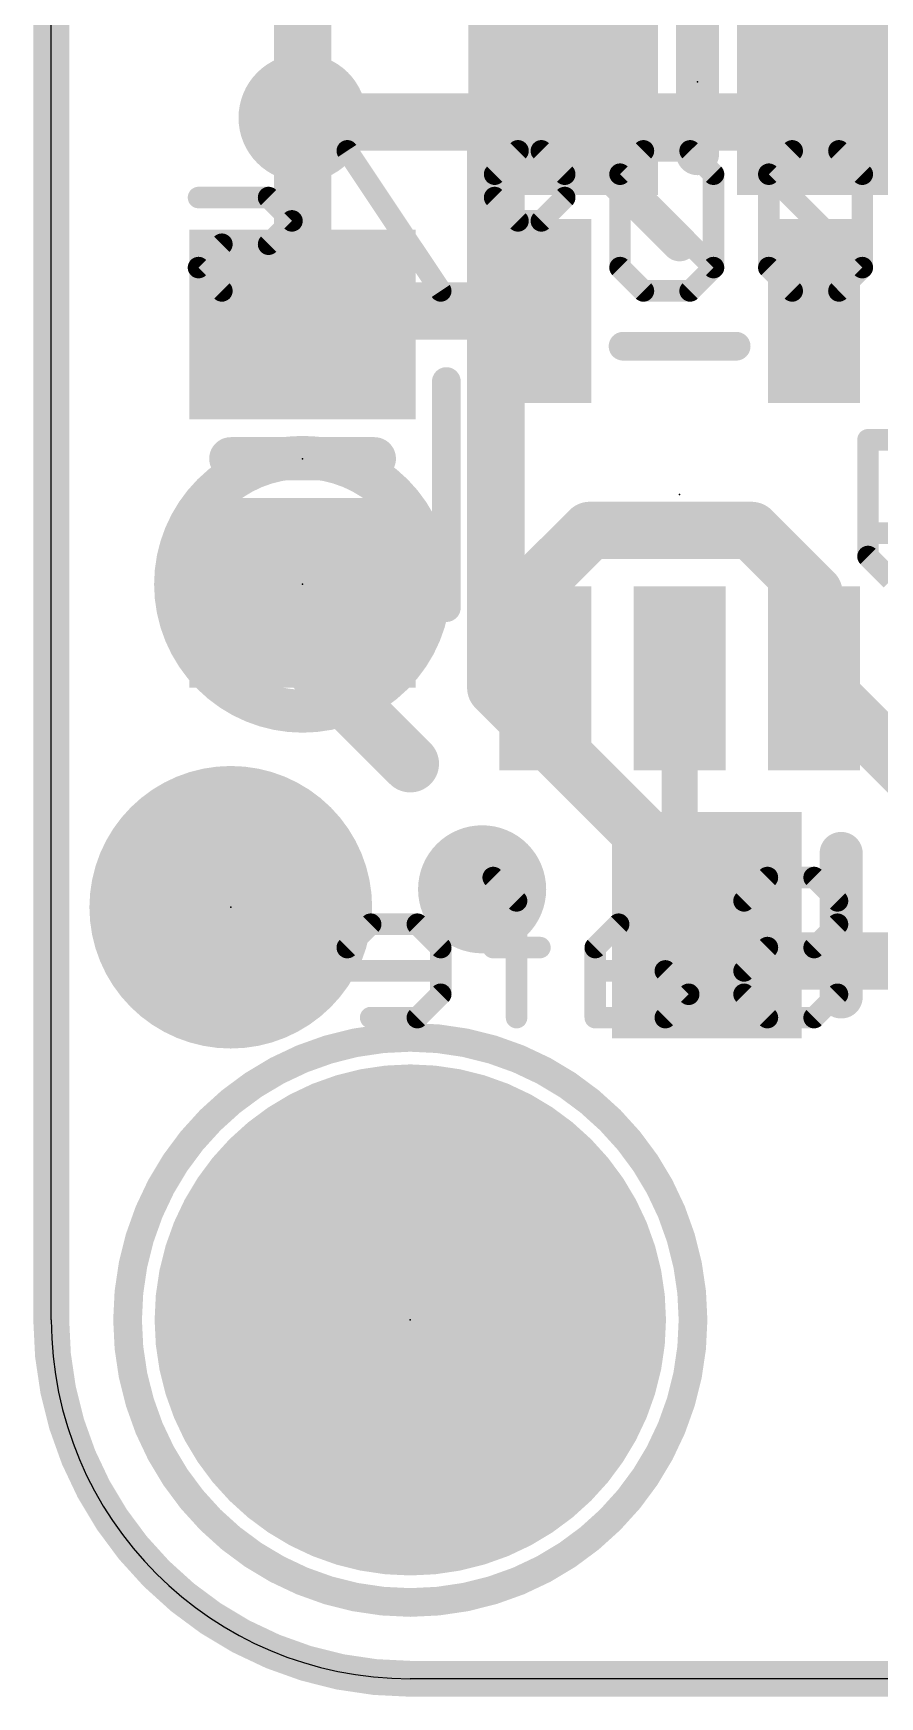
# Model space of a CAD drawing. Extents: x -0.1 to 28.1, y -0.1 to 20.4.
# Drawn here: x -0.13 to 5.86, y -0.13 to 11.65 of the extents above; entities that cross this region are included whole.
import ezdxf

# ---------------------------------------------------------------- set-up
doc = ezdxf.new("R2010")
doc.units = 0
for name, color, linetype in [('1', 12, 'CONTINUOUS'), ('16', 132, 'CONTINUOUS'), ('17', 110, 'CONTINUOUS'), ('18', 110, 'CONTINUOUS'), ('20', 53, 'CONTINUOUS'), ('21', 40, 'CONTINUOUS'), ('22', 6, 'CONTINUOUS'), ('23', 53, 'CONTINUOUS'), ('24', 53, 'CONTINUOUS'), ('29', 253, 'CONTINUOUS')]:
    doc.layers.add(name, color=color, linetype=linetype)

# ---------------------------------------------------------------- blocks, each defined once
blk = doc.blocks.new('RECT')
blk.add_solid([(-0.5, -0.5), (0.5, -0.5), (-0.5, 0.5), (0.5, 0.5)])
blk = doc.blocks.new('PIE')
at = {"const_width": 0.5}
blk.add_lwpolyline([(0, -0.25, 1), (0, 0.25, 1), (0, -0.25)], format="xyb", dxfattribs=at)
blk = doc.blocks.new('ROUNDP')
at = {"const_width": 0.5}
blk.add_lwpolyline([(0, -0.25, 1), (0, 0.25, 1), (0, -0.25)], format="xyb", dxfattribs=at)
blk = doc.blocks.new('ROUNDV')
at = {"const_width": 0.5}
blk.add_lwpolyline([(0, -0.25, 1), (0, 0.25, 1), (0, -0.25)], format="xyb", dxfattribs=at)

msp = doc.modelspace()

# ---------------------------------------------------------------- linework, layer by layer
at = {"layer": '1'}
for points, const_width in [([(0, 2.54), (0, 17.78)], 0.254), ([(1.778, 11.049), (1.778, 12.512)], 0.4064), ([(3.622, 11.303), (4.699, 12.38)], 0.254), ([(5.641, 11.422), (5.522, 11.303)], 0.254), ([(8.25, 11.422), (5.641, 11.422)], 0.254), ([(3.622, 11.303), (3.622, 10.983)], 0.254), ([(1.778, 9.586), (1.778, 11.049)], 0.4064), ([(3.622, 10.983), (4.445, 10.16)], 0.254), ([(1.778, 9.586), (1.8741, 9.6821)], 0.254), ([(1.8741, 9.6821), (3.495, 9.6821)], 0.4064), ([(3.4911, 9.686), (3.495, 9.6821)], 0.254), ([(3.495, 7.813), (3.81, 8.128)], 0.4064), ([(3.81, 8.128), (4.953, 8.128)], 0.4064), ([(4.953, 8.128), (5.395, 7.686)], 0.4064), ([(3.495, 7.0819), (3.495, 7.813)], 0.4064), ([(1.778, 7.686), (1.778, 7.239)], 0.4064), ([(5.395, 7.686), (5.395, 7.0819)], 0.4064), ([(1.778, 7.239), (2.54, 6.477)], 0.4064), ([(4.445, 7.0819), (4.445, 5.334)], 0.254), ([(5.395, 7.0819), (6.538, 5.9389)], 0.4064), ([(4.445, 5.334), (4.638, 5.334)], 0.254), ([(25.4, 0), (2.54, 0)], 0.254)]:
    msp.add_lwpolyline(points, dxfattribs=dict(at, const_width=const_width))
for points, const_width in [([(5.641, 11.4855, 1), (5.641, 11.3585)], 0.127), ([(5.6859, 11.3771, 1), (5.5961, 11.4669)], 0.127), ([(3.6855, 11.303, 1), (3.5585, 11.303)], 0.127), ([(3.5771, 11.3479, 1), (3.6669, 11.2581)], 0.127), ([(5.4771, 11.3479, 1), (5.5669, 11.2581)], 0.127), ([(1.8796, 11.049, 1), (1.6764, 11.049)], 0.2032), ([(1.6764, 11.049, 1), (1.8796, 11.049)], 0.2032), ([(3.6669, 11.0279, 1), (3.5771, 10.9381)], 0.127), ([(3.5585, 10.983, 1), (3.6855, 10.983)], 0.127), ([(4.4001, 10.1151, 1), (4.4899, 10.2049)], 0.127), ([(1.8741, 9.7837, 1), (1.8741, 9.5805)], 0.2032), ([(1.919, 9.6372, 1), (1.8292, 9.727)], 0.127), ([(3.536, 9.7309, 1), (3.4462, 9.6411)], 0.127), ([(3.4501, 9.6372, 1), (3.5399, 9.727)], 0.127), ([(3.495, 9.5805, 1), (3.495, 9.7837)], 0.2032), ([(1.6764, 9.586, 1), (1.8796, 9.586)], 0.2032), ([(1.7331, 9.6309, 1), (1.8229, 9.5411)], 0.127), ([(3.81, 8.2296, 1), (3.81, 8.0264)], 0.2032), ([(3.8818, 8.0562, 1), (3.7382, 8.1998)], 0.2032), ([(5.0248, 8.1998, 1), (4.8812, 8.0562)], 0.2032), ([(4.953, 8.0264, 1), (4.953, 8.2296)], 0.2032), ([(3.5966, 7.813, 1), (3.3934, 7.813)], 0.2032), ([(1.8796, 7.686, 1), (1.6764, 7.686)], 0.2032), ([(3.4232, 7.8848, 1), (3.5668, 7.7412)], 0.2032), ([(5.4966, 7.686, 1), (5.2934, 7.686)], 0.2032), ([(5.3232, 7.6142, 1), (5.4668, 7.7578)], 0.2032), ([(1.8498, 7.3108, 1), (1.7062, 7.1672)], 0.2032), ([(1.6764, 7.239, 1), (1.8796, 7.239)], 0.2032), ([(3.3934, 7.0819, 1), (3.5966, 7.0819)], 0.2032), ([(4.5085, 7.0819, 1), (4.3815, 7.0819)], 0.127), ([(5.2934, 7.0819, 1), (5.4966, 7.0819)], 0.2032), ([(5.4668, 7.1537, 1), (5.3232, 7.0101)], 0.2032), ([(2.4682, 6.4052, 1), (2.6118, 6.5488)], 0.2032), ([(4.445, 5.3975, 1), (4.445, 5.2705)], 0.127), ([(4.638, 5.2705, 1), (4.638, 5.3975)], 0.127), ([(4.3815, 5.334, 1), (4.5085, 5.334)], 0.127), ([(0, 2.54, 0.4142), (2.54, 0)], 0.254), ([(0.0635, 2.54, 1), (-0.0635, 2.54)], 0.127), ([(-0.0635, 2.54, 1), (0.0635, 2.54)], 0.127), ([(2.54, 0.0635, 1), (2.54, -0.0635)], 0.127), ([(2.54, -0.0635, 1), (2.54, 0.0635)], 0.127)]:
    msp.add_lwpolyline(points, format="xyb", dxfattribs=dict(at, const_width=const_width))
at = {"layer": '16'}
for points, const_width in [([(0, 2.54), (0, 17.78)], 0.254), ([(3.1449, 11.0189), (1.8081, 11.0189)], 0.4064), ([(3.1449, 7.0151), (3.1449, 11.0189)], 0.4064), ([(3.1449, 11.0189), (6.8279, 11.0189)], 0.4064), ([(1.8081, 11.0189), (1.778, 11.049)], 0.254), ([(3.1449, 7.0151), (5.08, 5.08)], 0.4064), ([(5.08, 5.08), (9.906, 5.08)], 0.4064), ([(25.4, 0), (2.54, 0)], 0.254)]:
    msp.add_lwpolyline(points, dxfattribs=dict(at, const_width=const_width))
for points, const_width in [([(1.8081, 11.1205, 1), (1.8081, 10.9173)], 0.2032), ([(3.2465, 11.0189, 1), (3.0433, 11.0189)], 0.2032), ([(3.1449, 11.1205, 1), (3.1449, 10.9173)], 0.2032), ([(3.1449, 10.9173, 1), (3.1449, 11.1205)], 0.2032), ([(1.8229, 11.0939, 1), (1.7331, 11.0041)], 0.127), ([(1.7632, 10.974, 1), (1.853, 11.0638)], 0.127), ([(3.2167, 7.087, 1), (3.073, 6.9433)], 0.2032), ([(3.0433, 7.0151, 1), (3.2465, 7.0151)], 0.2032), ([(5.08, 5.1816, 1), (5.08, 4.9784)], 0.2032), ([(5.0082, 5.0082, 1), (5.1518, 5.1518)], 0.2032), ([(0, 2.54, 0.4142), (2.54, 0)], 0.254), ([(0.0635, 2.54, 1), (-0.0635, 2.54)], 0.127), ([(-0.0635, 2.54, 1), (0.0635, 2.54)], 0.127), ([(2.54, 0.0635, 1), (2.54, -0.0635)], 0.127), ([(2.54, -0.0635, 1), (2.54, 0.0635)], 0.127)]:
    msp.add_lwpolyline(points, format="xyb", dxfattribs=dict(at, const_width=const_width))
at = {"layer": '20'}
for p, q in [((0, 2.54), (0, 17.78)), ((25.4, 0), (2.54, 0))]:
    msp.add_line(p, q, dxfattribs=at)
msp.add_arc((2.54, 2.54), 2.54, 180, 270, dxfattribs=at)
at = {"layer": '21'}
for points, const_width in [([(4.572, 10.795), (4.572, 11.811)], 0.3048), ([(4.045, 9.432), (4.845, 9.432)], 0.2032), ([(2.795, 9.182), (2.795, 7.582)], 0.2032), ([(2.286, 8.636), (1.27, 8.636)], 0.3048), ([(5.588, 4.826), (5.588, 5.842)], 0.3048)]:
    msp.add_lwpolyline(points, dxfattribs=dict(at, const_width=const_width))
for points, const_width in [([(4.4958, 10.795, 1), (4.6482, 10.795)], 0.1524), ([(4.045, 9.4828, 1), (4.045, 9.3812)], 0.1016), ([(4.845, 9.3812, 1), (4.845, 9.4828)], 0.1016), ([(2.8458, 9.182, 1), (2.7442, 9.182)], 0.1016), ([(1.27, 8.7122, 1), (1.27, 8.5598)], 0.1524), ([(2.286, 8.5598, 1), (2.286, 8.7122)], 0.1524), ([(2.7442, 7.582, 1), (2.8458, 7.582)], 0.1016), ([(5.6642, 5.842, 1), (5.5118, 5.842)], 0.1524), ([(5.5118, 4.826, 1), (5.6642, 4.826)], 0.1524), ([(2.54, 0.54, 1), (2.54, 4.54, 1), (2.54, 0.54)], 0.2032)]:
    msp.add_lwpolyline(points, format="xyb", dxfattribs=dict(at, const_width=const_width))
at = {"layer": '22'}
for points, const_width in [([(2.7553, 9.8235), (2.0943, 10.8149)], 0.1524), ([(3.3018, 10.8149), (3.1366, 10.6497)], 0.1524), ([(3.4671, 10.8149), (3.3018, 10.8149)], 0.1524), ([(3.6323, 10.6497), (3.4671, 10.8149)], 0.1524), ([(4.1891, 10.8149), (4.0238, 10.6497)], 0.1524), ([(4.5195, 10.8149), (4.1891, 10.8149)], 0.1524), ([(4.6848, 10.6497), (4.5195, 10.8149)], 0.1524), ([(5.2415, 10.8149), (5.0763, 10.6497)], 0.1524), ([(5.572, 10.8149), (5.2415, 10.8149)], 0.1524), ([(5.7372, 10.6497), (5.572, 10.8149)], 0.1524), ([(3.1366, 10.6497), (3.1366, 10.4844)], 0.1524), ([(3.6323, 10.4844), (3.6323, 10.6497)], 0.1524), ([(4.0238, 10.6497), (4.0238, 9.9887)], 0.1524), ([(4.6848, 9.9887), (4.0238, 10.6497)], 0.1524), ([(4.6848, 9.9887), (4.6848, 10.6497)], 0.1524), ([(5.0763, 10.6497), (5.0763, 9.9887)], 0.1524), ([(5.7372, 9.9887), (5.0763, 10.6497)], 0.1524), ([(5.7372, 9.9887), (5.7372, 10.6497)], 0.1524), ([(1.5376, 10.4844), (1.0419, 10.4844)], 0.1524), ([(1.7028, 10.3192), (1.5376, 10.4844)], 0.1524), ([(3.1366, 10.4844), (3.3018, 10.3192)], 0.1524), ([(3.4671, 10.3192), (3.6323, 10.4844)], 0.1524), ([(1.5376, 10.1539), (1.7028, 10.3192)], 0.1524), ([(3.3018, 10.3192), (3.4671, 10.3192)], 0.1524), ([(1.0419, 9.9887), (1.2071, 10.1539)], 0.1524), ([(1.2071, 10.1539), (1.5376, 10.1539)], 0.1524), ([(1.2071, 9.8235), (1.0419, 9.9887)], 0.1524), ([(4.0238, 9.9887), (4.1891, 9.8235)], 0.1524), ([(4.5195, 9.8235), (4.6848, 9.9887)], 0.1524), ([(5.0763, 9.9887), (5.2415, 9.8235)], 0.1524), ([(5.572, 9.8235), (5.7372, 9.9887)], 0.1524), ([(1.7028, 9.8235), (1.2071, 9.8235)], 0.1524), ([(4.1891, 9.8235), (4.5195, 9.8235)], 0.1524), ([(5.2415, 9.8235), (5.572, 9.8235)], 0.1524), ([(5.7779, 7.9437), (5.7779, 8.7699)], 0.1524), ([(5.7779, 8.7699), (6.2736, 8.7699)], 0.1524), ([(1.4897, 8.0185), (1.6253, 8.1541)], 0.2032), ([(1.6253, 8.1541), (2.032, 8.1541)], 0.2032), ([(2.032, 8.1541), (2.032, 7.3406)], 0.2032), ([(6.2736, 8.109), (5.7779, 8.109)], 0.1524), ([(1.4897, 7.4762), (1.4897, 8.0185)], 0.2032), ([(5.9432, 7.7785), (5.7779, 7.9437)], 0.1524), ([(1.6253, 7.3406), (1.4897, 7.4762)], 0.2032), ([(2.032, 7.3406), (1.6253, 7.3406)], 0.2032), ([(3.2917, 5.5062), (3.1264, 5.6714)], 0.1524), ([(4.9009, 5.5062), (5.0661, 5.6714)], 0.1524), ([(5.0661, 5.6714), (5.3966, 5.6714)], 0.1524), ([(5.3966, 5.6714), (5.5618, 5.5062)], 0.1524), ([(3.2917, 4.6799), (3.2917, 5.5062)], 0.1524), ([(5.5618, 5.5062), (5.5618, 5.3409)], 0.1524), ([(2.2596, 5.3409), (2.0943, 5.1757)], 0.1524), ([(2.59, 5.3409), (2.2596, 5.3409)], 0.1524), ([(2.7553, 5.1757), (2.59, 5.3409)], 0.1524), ([(4.0137, 5.3409), (3.8484, 5.1757)], 0.1524), ([(4.3441, 5.3409), (4.0137, 5.3409)], 0.1524), ([(5.5618, 5.3409), (5.3966, 5.1757)], 0.1524), ([(2.0943, 5.1757), (2.0943, 5.0104)], 0.1524), ([(2.7553, 4.8452), (2.7553, 5.1757)], 0.1524), ([(3.4569, 5.1757), (3.1264, 5.1757)], 0.1524), ([(3.8484, 5.1757), (3.8484, 4.6799)], 0.1524), ([(5.0661, 5.1757), (4.9009, 5.0104)], 0.1524), ([(5.3966, 5.1757), (5.0661, 5.1757)], 0.1524), ([(2.0943, 5.0104), (2.7553, 5.0104)], 0.1524), ([(4.3441, 5.0104), (3.8484, 5.0104)], 0.1524), ([(4.5094, 4.8452), (4.3441, 5.0104)], 0.1524), ([(4.9009, 5.0104), (4.9009, 4.8452)], 0.1524), ([(2.59, 4.6799), (2.7553, 4.8452)], 0.1524), ([(4.3441, 4.6799), (4.5094, 4.8452)], 0.1524), ([(4.9009, 4.8452), (5.0661, 4.6799)], 0.1524), ([(5.3966, 4.6799), (5.5618, 4.8452)], 0.1524), ([(2.2596, 4.6799), (2.59, 4.6799)], 0.1524), ([(3.8484, 4.6799), (4.3441, 4.6799)], 0.1524), ([(5.0661, 4.6799), (5.3966, 4.6799)], 0.1524)]:
    msp.add_lwpolyline(points, dxfattribs=dict(at, const_width=const_width))
for points, const_width in [([(2.126, 10.836, 1), (2.0626, 10.7938)], 0.0762), ([(3.3018, 10.853, 1), (3.3018, 10.7768)], 0.0762), ([(3.3288, 10.788, 1), (3.2749, 10.8418)], 0.0762), ([(3.494, 10.8418, 1), (3.4401, 10.788)], 0.0762), ([(3.4671, 10.7768, 1), (3.4671, 10.853)], 0.0762), ([(4.1891, 10.853, 1), (4.1891, 10.7768)], 0.0762), ([(4.216, 10.788, 1), (4.1621, 10.8418)], 0.0762), ([(4.5465, 10.8418, 1), (4.4926, 10.788)], 0.0762), ([(4.5195, 10.7768, 1), (4.5195, 10.853)], 0.0762), ([(5.2415, 10.853, 1), (5.2415, 10.7768)], 0.0762), ([(5.2685, 10.788, 1), (5.2146, 10.8418)], 0.0762), ([(5.5989, 10.8418, 1), (5.5451, 10.788)], 0.0762), ([(5.572, 10.7768, 1), (5.572, 10.853)], 0.0762), ([(3.1747, 10.6497, 1), (3.0985, 10.6497)], 0.0762), ([(3.1097, 10.6766, 1), (3.1635, 10.6227)], 0.0762), ([(3.6704, 10.6497, 1), (3.5942, 10.6497)], 0.0762), ([(3.6054, 10.6227, 1), (3.6593, 10.6766)], 0.0762), ([(4.0619, 10.6497, 1), (3.9857, 10.6497)], 0.0762), ([(4.0508, 10.6766, 1), (3.9969, 10.6227)], 0.0762), ([(3.9969, 10.6766, 1), (4.0508, 10.6227)], 0.0762), ([(4.7229, 10.6497, 1), (4.6467, 10.6497)], 0.0762), ([(4.6578, 10.6227, 1), (4.7117, 10.6766)], 0.0762), ([(5.1032, 10.6766, 1), (5.0493, 10.6227)], 0.0762), ([(5.0493, 10.6766, 1), (5.1032, 10.6227)], 0.0762), ([(5.1144, 10.6497, 1), (5.0382, 10.6497)], 0.0762), ([(5.7753, 10.6497, 1), (5.6991, 10.6497)], 0.0762), ([(5.7103, 10.6227, 1), (5.7642, 10.6766)], 0.0762), ([(1.0419, 10.5225, 1), (1.0419, 10.4463)], 0.0762), ([(1.5645, 10.5114, 1), (1.5106, 10.4575)], 0.0762), ([(1.5376, 10.4463, 1), (1.5376, 10.5225)], 0.0762), ([(3.1635, 10.5114, 1), (3.1097, 10.4575)], 0.0762), ([(3.0985, 10.4844, 1), (3.1747, 10.4844)], 0.0762), ([(3.5942, 10.4844, 1), (3.6704, 10.4844)], 0.0762), ([(3.6593, 10.4575, 1), (3.6054, 10.5114)], 0.0762), ([(1.7298, 10.2922, 1), (1.6759, 10.3461)], 0.0762), ([(1.6759, 10.2922, 1), (1.7298, 10.3461)], 0.0762), ([(3.3018, 10.3573, 1), (3.3018, 10.2811)], 0.0762), ([(3.2749, 10.2922, 1), (3.3288, 10.3461)], 0.0762), ([(3.4401, 10.3461, 1), (3.494, 10.2922)], 0.0762), ([(3.4671, 10.2811, 1), (3.4671, 10.3573)], 0.0762), ([(1.2071, 10.192, 1), (1.2071, 10.1158)], 0.0762), ([(1.234, 10.127, 1), (1.1802, 10.1809)], 0.0762), ([(1.5106, 10.1809, 1), (1.5645, 10.127)], 0.0762), ([(1.5376, 10.1158, 1), (1.5376, 10.192)], 0.0762), ([(1.0688, 10.0156, 1), (1.0149, 9.9617)], 0.0762), ([(1.0149, 10.0156, 1), (1.0688, 9.9617)], 0.0762), ([(4.0508, 10.0156, 1), (3.9969, 9.9617)], 0.0762), ([(3.9857, 9.9887, 1), (4.0619, 9.9887)], 0.0762), ([(4.6467, 9.9887, 1), (4.7229, 9.9887)], 0.0762), ([(4.7117, 9.9617, 1), (4.6578, 10.0156)], 0.0762), ([(4.6578, 9.9617, 1), (4.7117, 10.0156)], 0.0762), ([(5.1032, 10.0156, 1), (5.0493, 9.9617)], 0.0762), ([(5.0382, 9.9887, 1), (5.1144, 9.9887)], 0.0762), ([(5.6991, 9.9887, 1), (5.7753, 9.9887)], 0.0762), ([(5.7642, 9.9617, 1), (5.7103, 10.0156)], 0.0762), ([(5.7103, 9.9617, 1), (5.7642, 10.0156)], 0.0762), ([(1.2071, 9.8616, 1), (1.2071, 9.7854)], 0.0762), ([(1.7028, 9.7854, 1), (1.7028, 9.8616)], 0.0762), ([(4.1891, 9.8616, 1), (4.1891, 9.7854)], 0.0762), ([(4.5195, 9.7854, 1), (4.5195, 9.8616)], 0.0762), ([(5.2415, 9.8616, 1), (5.2415, 9.7854)], 0.0762), ([(5.572, 9.7854, 1), (5.572, 9.8616)], 0.0762), ([(1.1802, 9.7965, 1), (1.234, 9.8504)], 0.0762), ([(2.7236, 9.8023, 1), (2.787, 9.8446)], 0.0762), ([(4.1621, 9.7965, 1), (4.216, 9.8504)], 0.0762), ([(4.4926, 9.8504, 1), (4.5465, 9.7965)], 0.0762), ([(5.2146, 9.7965, 1), (5.2685, 9.8504)], 0.0762), ([(5.5451, 9.8504, 1), (5.5989, 9.7965)], 0.0762), ([(5.816, 8.7699, 1), (5.7398, 8.7699)], 0.0762), ([(5.7779, 8.808, 1), (5.7779, 8.7318)], 0.0762), ([(1.778, 6.849, 1), (1.778, 8.645, 1), (1.778, 6.849)], 0.3048), ([(1.6253, 8.2049, 1), (1.6253, 8.1033)], 0.1016), ([(1.6612, 8.1182, 1), (1.5893, 8.19)], 0.1016), ([(2.0828, 8.1541, 1), (1.9812, 8.1541)], 0.1016), ([(2.032, 8.1033, 1), (2.032, 8.2049)], 0.1016), ([(5.7779, 8.1471, 1), (5.7779, 8.0709)], 0.0762), ([(1.5405, 8.0185, 1), (1.4389, 8.0185)], 0.1016), ([(1.4538, 8.0544, 1), (1.5256, 7.9826)], 0.1016), ([(5.8049, 7.9707, 1), (5.751, 7.9168)], 0.0762), ([(5.7398, 7.9437, 1), (5.816, 7.9437)], 0.0762), ([(1.5256, 7.5121, 1), (1.4538, 7.4403)], 0.1016), ([(1.4389, 7.4762, 1), (1.5405, 7.4762)], 0.1016), ([(1.6253, 7.3914, 1), (1.6253, 7.2898)], 0.1016), ([(1.5893, 7.3047, 1), (1.6612, 7.3765)], 0.1016), ([(2.032, 7.2898, 1), (2.032, 7.3914)], 0.1016), ([(1.9812, 7.3406, 1), (2.0828, 7.3406)], 0.1016), ([(3.1534, 5.6983, 1), (3.0995, 5.6445)], 0.0762), ([(5.0661, 5.7095, 1), (5.0661, 5.6333)], 0.0762), ([(5.0931, 5.6445, 1), (5.0392, 5.6983)], 0.0762), ([(5.4235, 5.6983, 1), (5.3697, 5.6445)], 0.0762), ([(5.3966, 5.6333, 1), (5.3966, 5.7095)], 0.0762), ([(3.3298, 5.5062, 1), (3.2536, 5.5062)], 0.0762), ([(3.2647, 5.4792, 1), (3.3186, 5.5331)], 0.0762), ([(4.8739, 5.5331, 1), (4.9278, 5.4792)], 0.0762), ([(5.5999, 5.5062, 1), (5.5237, 5.5062)], 0.0762), ([(5.5349, 5.4792, 1), (5.5888, 5.5331)], 0.0762), ([(2.2596, 5.379, 1), (2.2596, 5.3028)], 0.0762), ([(2.2865, 5.314, 1), (2.2326, 5.3679)], 0.0762), ([(2.617, 5.3679, 1), (2.5631, 5.314)], 0.0762), ([(2.59, 5.3028, 1), (2.59, 5.379)], 0.0762), ([(4.0137, 5.379, 1), (4.0137, 5.3028)], 0.0762), ([(4.0406, 5.314, 1), (3.9867, 5.3679)], 0.0762), ([(4.3441, 5.3028, 1), (4.3441, 5.379)], 0.0762), ([(5.5888, 5.314, 1), (5.5349, 5.3679)], 0.0762), ([(5.5237, 5.3409, 1), (5.5999, 5.3409)], 0.0762), ([(2.1324, 5.1757, 1), (2.0562, 5.1757)], 0.0762), ([(2.0674, 5.2026, 1), (2.1213, 5.1487)], 0.0762), ([(2.7934, 5.1757, 1), (2.7172, 5.1757)], 0.0762), ([(2.7283, 5.1487, 1), (2.7822, 5.2026)], 0.0762), ([(3.1264, 5.2138, 1), (3.1264, 5.1376)], 0.0762), ([(3.4569, 5.1376, 1), (3.4569, 5.2138)], 0.0762), ([(3.8865, 5.1757, 1), (3.8103, 5.1757)], 0.0762), ([(3.8215, 5.2026, 1), (3.8754, 5.1487)], 0.0762), ([(5.0661, 5.2138, 1), (5.0661, 5.1376)], 0.0762), ([(5.0931, 5.1487, 1), (5.0392, 5.2026)], 0.0762), ([(5.3697, 5.2026, 1), (5.4235, 5.1487)], 0.0762), ([(5.3966, 5.1376, 1), (5.3966, 5.2138)], 0.0762), ([(2.0943, 5.0485, 1), (2.0943, 4.9723)], 0.0762), ([(2.7553, 4.9723, 1), (2.7553, 5.0485)], 0.0762), ([(3.8484, 5.0485, 1), (3.8484, 4.9723)], 0.0762), ([(4.3711, 5.0374, 1), (4.3172, 4.9835)], 0.0762), ([(4.3441, 4.9723, 1), (4.3441, 5.0485)], 0.0762), ([(4.8739, 5.0374, 1), (4.9278, 4.9835)], 0.0762), ([(4.939, 5.0104, 1), (4.8628, 5.0104)], 0.0762), ([(2.0562, 5.0104, 1), (2.1324, 5.0104)], 0.0762), ([(2.7172, 4.8452, 1), (2.7934, 4.8452)], 0.0762), ([(2.7822, 4.8182, 1), (2.7283, 4.8721)], 0.0762), ([(4.5363, 4.8182, 1), (4.4824, 4.8721)], 0.0762), ([(4.4824, 4.8182, 1), (4.5363, 4.8721)], 0.0762), ([(4.9278, 4.8721, 1), (4.8739, 4.8182)], 0.0762), ([(4.8628, 4.8452, 1), (4.939, 4.8452)], 0.0762), ([(5.5888, 4.8182, 1), (5.5349, 4.8721)], 0.0762), ([(2.2596, 4.718, 1), (2.2596, 4.6418)], 0.0762), ([(2.5631, 4.7069, 1), (2.617, 4.653)], 0.0762), ([(2.59, 4.6418, 1), (2.59, 4.718)], 0.0762), ([(3.2536, 4.6799, 1), (3.3298, 4.6799)], 0.0762), ([(3.8484, 4.718, 1), (3.8484, 4.6418)], 0.0762), ([(3.8103, 4.6799, 1), (3.8865, 4.6799)], 0.0762), ([(4.3172, 4.7069, 1), (4.3711, 4.653)], 0.0762), ([(4.3441, 4.6418, 1), (4.3441, 4.718)], 0.0762), ([(5.0661, 4.718, 1), (5.0661, 4.6418)], 0.0762), ([(5.0392, 4.653, 1), (5.0931, 4.7069)], 0.0762), ([(5.3697, 4.7069, 1), (5.4235, 4.653)], 0.0762), ([(5.3966, 4.6418, 1), (5.3966, 4.718)], 0.0762)]:
    msp.add_lwpolyline(points, format="xyb", dxfattribs=dict(at, const_width=const_width))
at = {"layer": '23'}
for p in [(4.572, 11.303), (1.778, 8.636), (4.445, 8.382), (1.27, 5.461), (5.588, 5.334), (2.54, 2.54)]:
    msp.add_point(p, dxfattribs=at)
at = {"layer": '24'}
msp.add_point((1.778, 7.747), dxfattribs=at)
at = {"layer": '29'}
for points, const_width in [([(1.27, 6.211, 0.4142), (0.52, 5.461)], 0.5), ([(2.02, 5.461, 0.4142), (1.27, 6.211)], 0.5), ([(1.27, 6.336, 1), (1.27, 6.086)], 0.25), ([(1.27, 6.086, 1), (1.27, 6.336)], 0.25), ([(0.52, 5.461, 0.4142), (1.27, 4.711)], 0.5), ([(0.645, 5.461, 1), (0.395, 5.461)], 0.25), ([(1.27, 4.711, 0.4142), (2.02, 5.461)], 0.5), ([(2.145, 5.461, 1), (1.895, 5.461)], 0.25), ([(0.395, 5.461, 1), (0.645, 5.461)], 0.25), ([(1.895, 5.461, 1), (2.145, 5.461)], 0.25), ([(1.27, 4.836, 1), (1.27, 4.586)], 0.25), ([(1.27, 4.586, 1), (1.27, 4.836)], 0.25)]:
    msp.add_lwpolyline(points, format="xyb", dxfattribs=dict(at, const_width=const_width))

# ---------------------------------------------------------------- block references
at = {"layer": '1', "xscale": 1.24, "yscale": 1.5}
for p, rotation in [((3.622, 11.303), 180), ((5.522, 11.303), 180), ((1.778, 9.586), 270), ((1.778, 7.686), 270), ((4.638, 5.334), 180)]:
    msp.add_blockref('RECT', p, dxfattribs=dict(at, rotation=rotation))
at = {"layer": '1', "xscale": 0.55, "yscale": 1.2}
for p in [(3.495, 9.6821), (5.395, 9.6821), (3.495, 7.0819), (4.445, 7.0819), (5.395, 7.0819)]:
    msp.add_blockref('RECT', p, dxfattribs=at)
at = {"layer": '1'}
msp.add_blockref('PIE', (1.27, 5.461), dxfattribs=at)
at = {"layer": '17', "xscale": 3.516, "yscale": 3.516}
msp.add_blockref('ROUNDP', (2.54, 2.54), dxfattribs=at)
msp.add_blockref('ROUNDP', (2.54, 2.54), dxfattribs=at)
at = {"layer": '18', "xscale": 0.9064, "yscale": 0.9064}
for p in [(1.778, 11.049), (1.778, 11.049), (3.048, 5.588), (3.048, 5.588)]:
    msp.add_blockref('ROUNDV', p, dxfattribs=at)
at = {"layer": '29', "xscale": 1.3416, "yscale": 1.6016}
for p, rotation in [((3.622, 11.303), 180), ((5.522, 11.303), 180), ((1.778, 9.586), 270), ((1.778, 7.686), 270), ((4.638, 5.334), 180)]:
    msp.add_blockref('RECT', p, dxfattribs=dict(at, rotation=rotation))
at = {"layer": '29'}
for name, p, xscale, yscale in [('RECT', (3.495, 9.6821), 0.6516, 1.3016), ('RECT', (5.395, 9.6821), 0.6516, 1.3016), ('RECT', (3.495, 7.0819), 0.6516, 1.3016), ('RECT', (4.445, 7.0819), 0.6516, 1.3016), ('RECT', (5.395, 7.0819), 0.6516, 1.3016), ('PIE', (1.27, 5.461), 1.1016, 1.1016), ('ROUNDP', (2.54, 2.54), 3.6176, 3.6176)]:
    msp.add_blockref(name, p, dxfattribs=dict(at, xscale=xscale, yscale=yscale))

doc.saveas('drawing.dxf')
